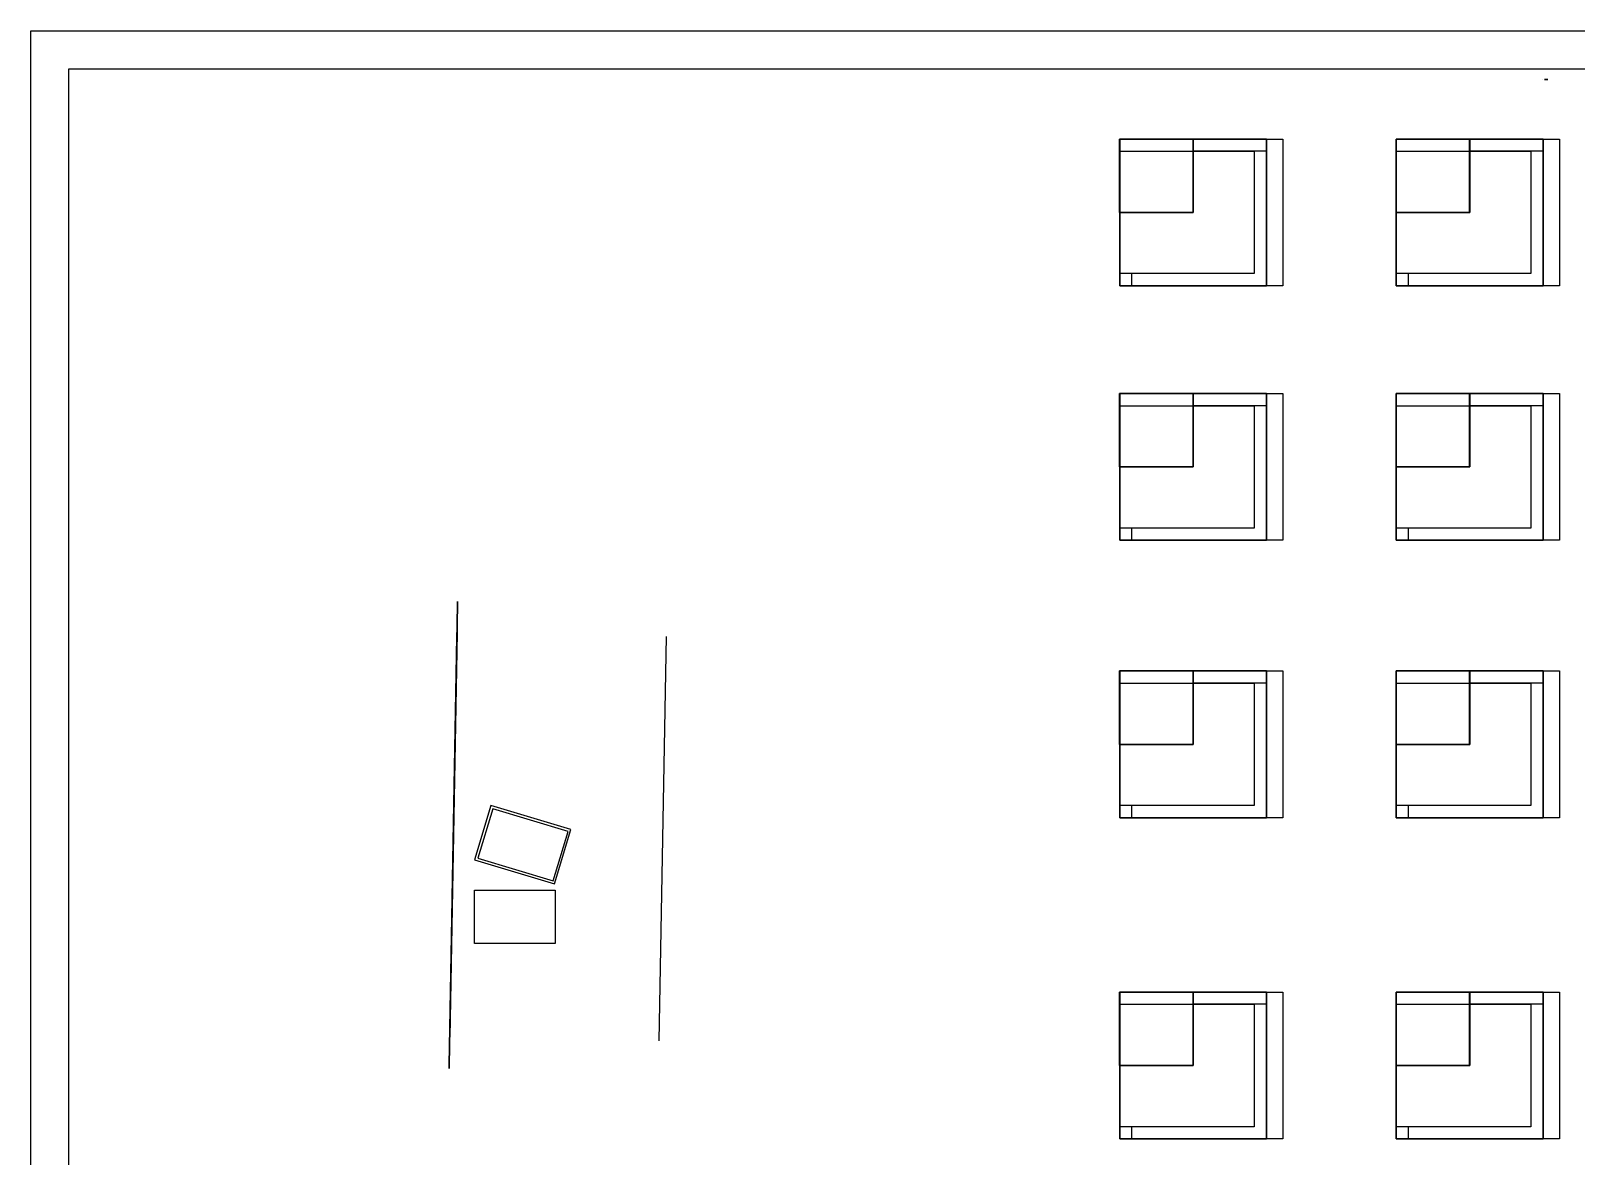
# Model space of a CAD drawing. Header units: inches. Extents: x 54 to 8297, y -4404 to 133.
# Drawn here: x 54 to 4136, y -2839 to 133 of the extents above; entities that cross this region are included whole.
import ezdxf

# ---------------------------------------------------------------- set-up
doc = ezdxf.new("R2010")
doc.units = ezdxf.units.IN
doc.header["$MEASUREMENT"] = 0

msp = doc.modelspace()

# ---------------------------------------------------------------- linework, layer by layer
at = {"color": 18, "true_color": 0x000000, "extrusion": (0, -1, 0)}
for p, q in [((4048.2, 5.3, 1752.2), (4048.2, 5.3, 1735.2)), ((4052.9, 5.3, 1751.7), (4061.6, 5.3, 1735.2)), ((4062.1, 5.3, 1751.4), (4052.9, 5.3, 1734.4))]:
    msp.add_line(p, q, dxfattribs=at)
for p, q in [((3124.3, -152.3, 506.5), (2930.3, -152.3, 506.5)), ((2930.3, -152.3, 506.5), (2930.6, -152.3, 474.2)), ((2930.3, -152.3, 506.5), (2930.3, -346.3, 506.5)), ((2930.3, -152.3, 474.2), (2962.7, -152.3, 474.2)), ((3318.6, -152.3), (2930.6, -152.3)), ((2930.6, -152.3), (2930.6, -152.3, 344.8)), ((2930.6, -152.3, 344.8), (3318.6, -152.3, 344.8)), ((2930.6, -540.3, 344.8), (2930.6, -152.3, 344.8)), ((2930.6, -152.3, 344.8), (2930.6, -540.3, 344.8)), ((2930.6, -540.3, 312.5), (2930.6, -152.3, 312.5)), ((2930.6, -152.3, 312.5), (2930.6, -152.3, 344.8)), ((2930.6, -152.3, 312.5), (3318.6, -152.3, 312.5)), ((2930.6, -152.3), (2930.6, -184.7)), ((2930.6, -152.3, 474.2), (3318.6, -152.3, 474.2)), ((2930.6, -152.3, 474.2), (2930.6, -346.3, 474.2)), ((2962.7, -152.3, 474.2), (2962.7, -152.3, 344.8)), ((3124.3, -152.3, 506.5), (3124.3, -346.3, 506.5)), ((3124.3, -152.3, 506.5), (3124.3, -152.3, 474.2)), ((3124.3, -152.3, 506.5), (3318.6, -152.3, 506.5)), ((3124.6, -346.3, 474.2), (3124.6, -152.3, 474.2)), ((3318.6, -152.3, 344.8), (3318.6, -152.3, 646.6)), ((3318.6, -152.3), (3318.6, -540.3)), ((3318.6, -152.3, 646.6), (3361.7, -152.3, 646.6)), ((3318.6, -152.3, 312.5), (3318.6, -152.3, 344.8)), ((3318.6, -152.3, 312.5), (3361.7, -152.3, 312.5)), ((3318.6, -152.3, 646.6), (3318.6, -540.3, 646.6)), ((3318.6, -152.3, 506.5), (3318.6, -184.7, 506.5)), ((3318.6, -184.7, 474.2), (3318.6, -152.3, 474.2)), ((3361.7, -152.3, 646.6), (3361.7, -540.3, 646.6)), ((3361.7, -152.3, 312.5), (3361.7, -152.3, 646.6)), ((3855.1, -152.3, 506.5), (3661.2, -152.3, 506.5)), ((3661.2, -152.3, 506.5), (3661.5, -152.3, 474.2)), ((3661.2, -152.3, 506.5), (3661.2, -346.3, 506.5)), ((3661.2, -152.3, 474.2), (3693.5, -152.3, 474.2)), ((4049.4, -152.3), (3661.5, -152.3)), ((3661.5, -152.3), (3661.5, -152.3, 344.8)), ((3661.5, -152.3, 344.8), (4049.4, -152.3, 344.8)), ((3661.5, -540.3, 344.8), (3661.5, -152.3, 344.8)), ((3661.5, -152.3, 344.8), (3661.5, -540.3, 344.8)), ((3661.5, -540.3, 312.5), (3661.5, -152.3, 312.5)), ((3661.5, -152.3, 312.5), (3661.5, -152.3, 344.8)), ((3661.5, -152.3, 312.5), (4049.4, -152.3, 312.5)), ((3661.5, -152.3), (3661.5, -184.7)), ((3661.5, -152.3, 474.2), (4049.4, -152.3, 474.2)), ((3661.5, -152.3, 474.2), (3661.5, -346.3, 474.2)), ((3693.5, -152.3, 474.2), (3693.5, -152.3, 344.8)), ((3855.1, -152.3, 506.5), (3855.1, -346.3, 506.5)), ((3855.1, -152.3, 506.5), (3855.1, -152.3, 474.2)), ((3855.1, -152.3, 506.5), (4049.4, -152.3, 506.5)), ((3855.4, -346.3, 474.2), (3855.4, -152.3, 474.2)), ((4049.4, -152.3, 344.8), (4049.4, -152.3, 646.6)), ((4049.4, -152.3), (4049.4, -540.3)), ((4049.4, -152.3, 646.6), (4092.5, -152.3, 646.6)), ((4049.4, -152.3, 312.5), (4049.4, -152.3, 344.8)), ((4049.4, -152.3, 312.5), (4092.5, -152.3, 312.5)), ((4049.4, -152.3, 646.6), (4049.4, -540.3, 646.6)), ((4049.4, -152.3, 506.5), (4049.4, -184.7, 506.5)), ((4049.4, -184.7, 474.2), (4049.4, -152.3, 474.2)), ((4092.5, -152.3, 646.6), (4092.5, -540.3, 646.6)), ((4092.5, -152.3, 312.5), (4092.5, -152.3, 646.6)), ((2930.6, -184.7), (3286.3, -184.7)), ((2930.6, -184.7), (2930.6, -184.7, 312.5)), ((3318.6, -184.7, 506.5), (3124.3, -184.7, 506.5)), ((3124.3, -184.7, 506.5), (3124.6, -184.7, 474.2)), ((3286.3, -184.7), (3286.3, -507.9)), ((3661.5, -184.7), (4017.1, -184.7)), ((3661.5, -184.7), (3661.5, -184.7, 312.5)), ((4049.4, -184.7, 506.5), (3855.1, -184.7, 506.5)), ((3855.1, -184.7, 506.5), (3855.4, -184.7, 474.2)), ((4017.1, -184.7), (4017.1, -507.9)), ((3124.3, -346.3, 506.5), (2930.3, -346.3, 506.5)), ((2930.3, -346.3, 506.5), (2930.6, -346.3, 474.2)), ((2930.6, -346.3, 474.2), (3124.6, -346.3, 474.2)), ((3855.1, -346.3, 506.5), (3661.2, -346.3, 506.5)), ((3661.2, -346.3, 506.5), (3661.5, -346.3, 474.2)), ((3661.5, -346.3, 474.2), (3855.4, -346.3, 474.2)), ((3286.3, -507.9), (2930.6, -507.9)), ((2930.6, -507.9), (2930.6, -540.3)), ((2930.6, -507.9), (2930.6, -507.9, 312.5)), ((4017.1, -507.9), (3661.5, -507.9)), ((3661.5, -507.9), (3661.5, -540.3)), ((3661.5, -507.9), (3661.5, -507.9, 312.5)), ((3318.6, -540.3), (2930.6, -540.3)), ((2930.6, -540.3, 344.8), (3318.6, -540.3, 344.8)), ((2930.6, -540.3, 344.8), (2930.6, -540.3, 312.5)), ((3318.6, -540.3, 344.8), (3318.6, -540.3, 646.6)), ((3361.7, -540.3, 646.6), (3318.6, -540.3, 646.6)), ((4049.4, -540.3), (3661.5, -540.3)), ((3661.5, -540.3, 344.8), (4049.4, -540.3, 344.8)), ((3661.5, -540.3, 344.8), (3661.5, -540.3, 312.5)), ((4049.4, -540.3, 344.8), (4049.4, -540.3, 646.6)), ((4092.5, -540.3, 646.6), (4049.4, -540.3, 646.6)), ((3124.3, -824.5, 506.5), (2930.3, -824.5, 506.5)), ((2930.3, -824.5, 506.5), (2930.6, -824.5, 474.2)), ((2930.3, -824.5, 506.5), (2930.3, -1018.4, 506.5)), ((2930.3, -824.5, 474.2), (2962.7, -824.5, 474.2)), ((3318.6, -824.5), (2930.6, -824.5)), ((2930.6, -824.5), (2930.6, -824.5, 344.8)), ((2930.6, -824.5, 344.8), (3318.6, -824.5, 344.8)), ((2930.6, -1212.4, 344.8), (2930.6, -824.5, 344.8)), ((2930.6, -824.5, 344.8), (2930.6, -1212.4, 344.8)), ((2930.6, -1212.4, 312.5), (2930.6, -824.5, 312.5)), ((2930.6, -824.5, 312.5), (2930.6, -824.5, 344.8)), ((2930.6, -824.5, 312.5), (3318.6, -824.5, 312.5)), ((2930.6, -824.5), (2930.6, -856.8)), ((2930.6, -824.5, 474.2), (3318.6, -824.5, 474.2)), ((2930.6, -824.5, 474.2), (2930.6, -1018.4, 474.2)), ((2930.6, -856.8), (3286.3, -856.8)), ((2930.6, -856.8), (2930.6, -856.8, 312.5)), ((2962.7, -824.5, 474.2), (2962.7, -824.5, 344.8)), ((3124.3, -824.5, 506.5), (3124.3, -1018.4, 506.5)), ((3124.3, -824.5, 506.5), (3124.3, -824.5, 474.2)), ((3124.3, -824.5, 506.5), (3318.6, -824.5, 506.5)), ((3318.6, -856.8, 506.5), (3124.3, -856.8, 506.5)), ((3124.3, -856.8, 506.5), (3124.6, -856.8, 474.2)), ((3124.6, -1018.4, 474.2), (3124.6, -824.5, 474.2)), ((3286.3, -856.8), (3286.3, -1180.1)), ((3318.6, -824.5, 344.8), (3318.6, -824.5, 646.6)), ((3318.6, -824.5), (3318.6, -1212.4)), ((3318.6, -824.5, 646.6), (3361.7, -824.5, 646.6)), ((3318.6, -824.5, 312.5), (3318.6, -824.5, 344.8)), ((3318.6, -824.5, 312.5), (3361.7, -824.5, 312.5)), ((3318.6, -824.5, 646.6), (3318.6, -1212.4, 646.6)), ((3318.6, -824.5, 506.5), (3318.6, -856.8, 506.5)), ((3318.6, -856.8, 474.2), (3318.6, -824.5, 474.2)), ((3361.7, -824.5, 646.6), (3361.7, -1212.4, 646.6)), ((3361.7, -824.5, 312.5), (3361.7, -824.5, 646.6)), ((3855.1, -824.5, 506.5), (3661.2, -824.5, 506.5)), ((3661.2, -824.5, 506.5), (3661.5, -824.5, 474.2)), ((3661.2, -824.5, 506.5), (3661.2, -1018.4, 506.5)), ((3661.2, -824.5, 474.2), (3693.5, -824.5, 474.2)), ((4049.4, -824.5), (3661.5, -824.5)), ((3661.5, -824.5), (3661.5, -824.5, 344.8)), ((3661.5, -824.5, 344.8), (4049.4, -824.5, 344.8)), ((3661.5, -1212.4, 344.8), (3661.5, -824.5, 344.8)), ((3661.5, -824.5, 344.8), (3661.5, -1212.4, 344.8)), ((3661.5, -1212.4, 312.5), (3661.5, -824.5, 312.5)), ((3661.5, -824.5, 312.5), (3661.5, -824.5, 344.8)), ((3661.5, -824.5, 312.5), (4049.4, -824.5, 312.5)), ((3661.5, -824.5), (3661.5, -856.8)), ((3661.5, -824.5, 474.2), (4049.4, -824.5, 474.2)), ((3661.5, -824.5, 474.2), (3661.5, -1018.4, 474.2)), ((3661.5, -856.8), (4017.1, -856.8)), ((3661.5, -856.8), (3661.5, -856.8, 312.5)), ((3693.5, -824.5, 474.2), (3693.5, -824.5, 344.8)), ((3855.1, -824.5, 506.5), (3855.1, -1018.4, 506.5)), ((3855.1, -824.5, 506.5), (3855.1, -824.5, 474.2)), ((3855.1, -824.5, 506.5), (4049.4, -824.5, 506.5)), ((4049.4, -856.8, 506.5), (3855.1, -856.8, 506.5)), ((3855.1, -856.8, 506.5), (3855.4, -856.8, 474.2)), ((3855.4, -1018.4, 474.2), (3855.4, -824.5, 474.2)), ((4017.1, -856.8), (4017.1, -1180.1)), ((4049.4, -824.5, 344.8), (4049.4, -824.5, 646.6)), ((4049.4, -824.5), (4049.4, -1212.4)), ((4049.4, -824.5, 646.6), (4092.5, -824.5, 646.6)), ((4049.4, -824.5, 312.5), (4049.4, -824.5, 344.8)), ((4049.4, -824.5, 312.5), (4092.5, -824.5, 312.5)), ((4049.4, -824.5, 646.6), (4049.4, -1212.4, 646.6)), ((4049.4, -824.5, 506.5), (4049.4, -856.8, 506.5)), ((4049.4, -856.8, 474.2), (4049.4, -824.5, 474.2)), ((4092.5, -824.5, 646.6), (4092.5, -1212.4, 646.6)), ((4092.5, -824.5, 312.5), (4092.5, -824.5, 646.6)), ((3124.3, -1018.4, 506.5), (2930.3, -1018.4, 506.5)), ((2930.3, -1018.4, 506.5), (2930.6, -1018.4, 474.2)), ((2930.6, -1018.4, 474.2), (3124.6, -1018.4, 474.2)), ((3855.1, -1018.4, 506.5), (3661.2, -1018.4, 506.5)), ((3661.2, -1018.4, 506.5), (3661.5, -1018.4, 474.2)), ((3661.5, -1018.4, 474.2), (3855.4, -1018.4, 474.2)), ((3286.3, -1180.1), (2930.6, -1180.1)), ((2930.6, -1180.1), (2930.6, -1212.4)), ((2930.6, -1180.1), (2930.6, -1180.1, 312.5)), ((4017.1, -1180.1), (3661.5, -1180.1)), ((3661.5, -1180.1), (3661.5, -1212.4)), ((3661.5, -1180.1), (3661.5, -1180.1, 312.5)), ((3318.6, -1212.4), (2930.6, -1212.4)), ((2930.6, -1212.4, 344.8), (3318.6, -1212.4, 344.8)), ((2930.6, -1212.4, 344.8), (2930.6, -1212.4, 312.5)), ((3318.6, -1212.4, 344.8), (3318.6, -1212.4, 646.6)), ((3361.7, -1212.4, 646.6), (3318.6, -1212.4, 646.6)), ((4049.4, -1212.4), (3661.5, -1212.4)), ((3661.5, -1212.4, 344.8), (4049.4, -1212.4, 344.8)), ((3661.5, -1212.4, 344.8), (3661.5, -1212.4, 312.5)), ((4049.4, -1212.4, 344.8), (4049.4, -1212.4, 646.6)), ((4092.5, -1212.4, 646.6), (4049.4, -1212.4, 646.6)), ((1179.8, -1456.7, 713), (1180.1, -1438.3, 713)), ((1179.8, -1456.7, -5.3), (1180.1, -1438.3, -5.3)), ((1179.8, -1456.7, -5.3), (1180.1, -1438.3, -5.3)), ((1179.8, -1456.7, 713), (1180.1, -1438.3, 713)), ((1180.1, -1438.3, 713), (1179.8, -1456.7, 713)), ((1179.8, -1456.7, -5.3), (1180.1, -1438.3, -5.3)), ((3124.3, -1557.5, 506.5), (2930.3, -1557.5, 506.5)), ((2930.3, -1557.5, 506.5), (2930.6, -1557.5, 474.2)), ((2930.3, -1557.5, 506.5), (2930.3, -1751.5, 506.5)), ((2930.3, -1557.5, 474.2), (2962.7, -1557.5, 474.2)), ((3318.6, -1557.5), (2930.6, -1557.5)), ((2930.6, -1557.5), (2930.6, -1557.5, 344.8)), ((2930.6, -1557.5, 344.8), (3318.6, -1557.5, 344.8)), ((2930.6, -1945.5, 344.8), (2930.6, -1557.5, 344.8)), ((2930.6, -1557.5, 344.8), (2930.6, -1945.5, 344.8)), ((2930.6, -1945.5, 312.5), (2930.6, -1557.5, 312.5)), ((2930.6, -1557.5, 312.5), (2930.6, -1557.5, 344.8)), ((2930.6, -1557.5, 312.5), (3318.6, -1557.5, 312.5)), ((2930.6, -1557.5), (2930.6, -1589.9)), ((2930.6, -1557.5, 474.2), (3318.6, -1557.5, 474.2)), ((2930.6, -1557.5, 474.2), (2930.6, -1751.5, 474.2)), ((2930.6, -1589.9), (3286.3, -1589.9)), ((2930.6, -1589.9), (2930.6, -1589.9, 312.5)), ((2962.7, -1557.5, 474.2), (2962.7, -1557.5, 344.8)), ((3124.3, -1557.5, 506.5), (3124.3, -1751.5, 506.5)), ((3124.3, -1557.5, 506.5), (3124.3, -1557.5, 474.2)), ((3124.3, -1557.5, 506.5), (3318.6, -1557.5, 506.5)), ((3318.6, -1589.9, 506.5), (3124.3, -1589.9, 506.5)), ((3124.3, -1589.9, 506.5), (3124.6, -1589.9, 474.2)), ((3124.6, -1751.5, 474.2), (3124.6, -1557.5, 474.2)), ((3286.3, -1589.9), (3286.3, -1913.2)), ((3318.6, -1557.5, 344.8), (3318.6, -1557.5, 646.6)), ((3318.6, -1557.5), (3318.6, -1945.5)), ((3318.6, -1557.5, 646.6), (3361.7, -1557.5, 646.6)), ((3318.6, -1557.5, 312.5), (3318.6, -1557.5, 344.8)), ((3318.6, -1557.5, 312.5), (3361.7, -1557.5, 312.5)), ((3318.6, -1557.5, 646.6), (3318.6, -1945.5, 646.6)), ((3318.6, -1557.5, 506.5), (3318.6, -1589.9, 506.5)), ((3318.6, -1589.9, 474.2), (3318.6, -1557.5, 474.2)), ((3361.7, -1557.5, 646.6), (3361.7, -1945.5, 646.6)), ((3361.7, -1557.5, 312.5), (3361.7, -1557.5, 646.6)), ((3855.1, -1557.5, 506.5), (3661.2, -1557.5, 506.5)), ((3661.2, -1557.5, 506.5), (3661.5, -1557.5, 474.2)), ((3661.2, -1557.5, 506.5), (3661.2, -1751.5, 506.5)), ((3661.2, -1557.5, 474.2), (3693.5, -1557.5, 474.2)), ((4049.4, -1557.5), (3661.5, -1557.5)), ((3661.5, -1557.5), (3661.5, -1557.5, 344.8)), ((3661.5, -1557.5, 344.8), (4049.4, -1557.5, 344.8)), ((3661.5, -1945.5, 344.8), (3661.5, -1557.5, 344.8)), ((3661.5, -1557.5, 344.8), (3661.5, -1945.5, 344.8)), ((3661.5, -1945.5, 312.5), (3661.5, -1557.5, 312.5)), ((3661.5, -1557.5, 312.5), (3661.5, -1557.5, 344.8)), ((3661.5, -1557.5, 312.5), (4049.4, -1557.5, 312.5)), ((3661.5, -1557.5), (3661.5, -1589.9)), ((3661.5, -1557.5, 474.2), (4049.4, -1557.5, 474.2)), ((3661.5, -1557.5, 474.2), (3661.5, -1751.5, 474.2)), ((3661.5, -1589.9), (4017.1, -1589.9)), ((3661.5, -1589.9), (3661.5, -1589.9, 312.5)), ((3693.5, -1557.5, 474.2), (3693.5, -1557.5, 344.8)), ((3855.1, -1557.5, 506.5), (3855.1, -1751.5, 506.5)), ((3855.1, -1557.5, 506.5), (3855.1, -1557.5, 474.2)), ((3855.1, -1557.5, 506.5), (4049.4, -1557.5, 506.5)), ((4049.4, -1589.9, 506.5), (3855.1, -1589.9, 506.5)), ((3855.1, -1589.9, 506.5), (3855.4, -1589.9, 474.2)), ((3855.4, -1751.5, 474.2), (3855.4, -1557.5, 474.2)), ((4017.1, -1589.9), (4017.1, -1913.2)), ((4049.4, -1557.5, 344.8), (4049.4, -1557.5, 646.6)), ((4049.4, -1557.5), (4049.4, -1945.5)), ((4049.4, -1557.5, 646.6), (4092.5, -1557.5, 646.6)), ((4049.4, -1557.5, 312.5), (4049.4, -1557.5, 344.8)), ((4049.4, -1557.5, 312.5), (4092.5, -1557.5, 312.5)), ((4049.4, -1557.5, 646.6), (4049.4, -1945.5, 646.6)), ((4049.4, -1557.5, 506.5), (4049.4, -1589.9, 506.5)), ((4049.4, -1589.9, 474.2), (4049.4, -1557.5, 474.2)), ((4092.5, -1557.5, 646.6), (4092.5, -1945.5, 646.6)), ((4092.5, -1557.5, 312.5), (4092.5, -1557.5, 646.6)), ((3124.3, -1751.5, 506.5), (2930.3, -1751.5, 506.5)), ((2930.3, -1751.5, 506.5), (2930.6, -1751.5, 474.2)), ((2930.6, -1751.5, 474.2), (3124.6, -1751.5, 474.2)), ((3855.1, -1751.5, 506.5), (3661.2, -1751.5, 506.5)), ((3661.2, -1751.5, 506.5), (3661.5, -1751.5, 474.2)), ((3661.5, -1751.5, 474.2), (3855.4, -1751.5, 474.2)), ((3286.3, -1913.2), (2930.6, -1913.2)), ((2930.6, -1913.2), (2930.6, -1945.5)), ((2930.6, -1913.2), (2930.6, -1913.2, 312.5)), ((4017.1, -1913.2), (3661.5, -1913.2)), ((3661.5, -1913.2), (3661.5, -1945.5)), ((3661.5, -1913.2), (3661.5, -1913.2, 312.5)), ((3318.6, -1945.5), (2930.6, -1945.5)), ((2930.6, -1945.5, 344.8), (3318.6, -1945.5, 344.8)), ((2930.6, -1945.5, 344.8), (2930.6, -1945.5, 312.5)), ((3318.6, -1945.5, 344.8), (3318.6, -1945.5, 646.6)), ((3361.7, -1945.5, 646.6), (3318.6, -1945.5, 646.6)), ((4049.4, -1945.5), (3661.5, -1945.5)), ((3661.5, -1945.5, 344.8), (4049.4, -1945.5, 344.8)), ((3661.5, -1945.5, 344.8), (3661.5, -1945.5, 312.5)), ((4049.4, -1945.5, 344.8), (4049.4, -1945.5, 646.6)), ((4092.5, -1945.5, 646.6), (4049.4, -1945.5, 646.6)), ((3124.3, -2406, 538.8), (2930.3, -2406, 538.8)), ((2930.3, -2406, 538.8), (2930.6, -2406, 506.5)), ((2930.3, -2406, 538.8), (2930.3, -2600, 538.8)), ((2930.3, -2406, 506.5), (2962.7, -2406, 506.5)), ((3318.6, -2406, 32.3), (2930.6, -2406, 32.3)), ((2930.6, -2406, 32.3), (2930.6, -2406, 377.2)), ((2930.6, -2406, 377.2), (3318.6, -2406, 377.2)), ((2930.6, -2794, 377.2), (2930.6, -2406, 377.2)), ((2930.6, -2406, 377.2), (2930.6, -2794, 377.2)), ((2930.6, -2794, 344.8), (2930.6, -2406, 344.8)), ((2930.6, -2406, 344.8), (2930.6, -2406, 377.2)), ((2930.6, -2406, 344.8), (3318.6, -2406, 344.8)), ((2930.6, -2406, 32.3), (2930.6, -2438.4, 32.3)), ((2930.6, -2406, 506.5), (3318.6, -2406, 506.5)), ((2930.6, -2406, 506.5), (2930.6, -2600, 506.5)), ((2962.7, -2406, 506.5), (2962.7, -2406, 377.2)), ((3124.3, -2406, 538.8), (3124.3, -2600, 538.8)), ((3124.3, -2406, 538.8), (3124.3, -2406, 506.5)), ((3124.3, -2406, 538.8), (3318.6, -2406, 538.8)), ((3124.6, -2600, 506.5), (3124.6, -2406, 506.5)), ((3318.6, -2406, 377.2), (3318.6, -2406, 678.9)), ((3318.6, -2406, 32.3), (3318.6, -2794, 32.3)), ((3318.6, -2406, 678.9), (3361.7, -2406, 678.9)), ((3318.6, -2406, 344.8), (3318.6, -2406, 377.2)), ((3318.6, -2406, 344.8), (3361.7, -2406, 344.8)), ((3318.6, -2406, 678.9), (3318.6, -2794, 678.9)), ((3318.6, -2406, 538.8), (3318.6, -2438.4, 538.8)), ((3318.6, -2438.4, 506.5), (3318.6, -2406, 506.5)), ((3361.7, -2406, 678.9), (3361.7, -2794, 678.9)), ((3361.7, -2406, 344.8), (3361.7, -2406, 678.9)), ((3855.1, -2406, 538.8), (3661.2, -2406, 538.8)), ((3661.2, -2406, 538.8), (3661.5, -2406, 506.5)), ((3661.2, -2406, 538.8), (3661.2, -2600, 538.8)), ((3661.2, -2406, 506.5), (3693.5, -2406, 506.5)), ((4049.4, -2406, 32.3), (3661.5, -2406, 32.3)), ((3661.5, -2406, 32.3), (3661.5, -2406, 377.2)), ((3661.5, -2406, 377.2), (4049.4, -2406, 377.2)), ((3661.5, -2794, 377.2), (3661.5, -2406, 377.2)), ((3661.5, -2406, 377.2), (3661.5, -2794, 377.2)), ((3661.5, -2794, 344.8), (3661.5, -2406, 344.8)), ((3661.5, -2406, 344.8), (3661.5, -2406, 377.2)), ((3661.5, -2406, 344.8), (4049.4, -2406, 344.8)), ((3661.5, -2406, 32.3), (3661.5, -2438.4, 32.3)), ((3661.5, -2406, 506.5), (4049.4, -2406, 506.5)), ((3661.5, -2406, 506.5), (3661.5, -2600, 506.5)), ((3693.5, -2406, 506.5), (3693.5, -2406, 377.2)), ((3855.1, -2406, 538.8), (3855.1, -2600, 538.8)), ((3855.1, -2406, 538.8), (3855.1, -2406, 506.5)), ((3855.1, -2406, 538.8), (4049.4, -2406, 538.8)), ((3855.4, -2600, 506.5), (3855.4, -2406, 506.5)), ((4049.4, -2406, 377.2), (4049.4, -2406, 678.9)), ((4049.4, -2406, 32.3), (4049.4, -2794, 32.3)), ((4049.4, -2406, 678.9), (4092.5, -2406, 678.9)), ((4049.4, -2406, 344.8), (4049.4, -2406, 377.2)), ((4049.4, -2406, 344.8), (4092.5, -2406, 344.8)), ((4049.4, -2406, 678.9), (4049.4, -2794, 678.9)), ((4049.4, -2406, 538.8), (4049.4, -2438.4, 538.8)), ((4049.4, -2438.4, 506.5), (4049.4, -2406, 506.5)), ((4092.5, -2406, 678.9), (4092.5, -2794, 678.9)), ((4092.5, -2406, 344.8), (4092.5, -2406, 678.9)), ((2930.6, -2438.4, 32.3), (3286.3, -2438.4, 32.3)), ((2930.6, -2438.4, 32.3), (2930.6, -2438.4, 344.8)), ((3318.6, -2438.4, 538.8), (3124.3, -2438.4, 538.8)), ((3124.3, -2438.4, 538.8), (3124.6, -2438.4, 506.5)), ((3286.3, -2438.4, 32.3), (3286.3, -2761.7, 32.3)), ((3661.5, -2438.4, 32.3), (4017.1, -2438.4, 32.3)), ((3661.5, -2438.4, 32.3), (3661.5, -2438.4, 344.8)), ((4049.4, -2438.4, 538.8), (3855.1, -2438.4, 538.8)), ((3855.1, -2438.4, 538.8), (3855.4, -2438.4, 506.5)), ((4017.1, -2438.4, 32.3), (4017.1, -2761.7, 32.3)), ((3124.3, -2600, 538.8), (2930.3, -2600, 538.8)), ((2930.3, -2600, 538.8), (2930.6, -2600, 506.5)), ((2930.6, -2600, 506.5), (3124.6, -2600, 506.5)), ((3855.1, -2600, 538.8), (3661.2, -2600, 538.8)), ((3661.2, -2600, 538.8), (3661.5, -2600, 506.5)), ((3661.5, -2600, 506.5), (3855.4, -2600, 506.5)), ((3286.3, -2761.7, 32.3), (2930.6, -2761.7, 32.3)), ((2930.6, -2761.7, 32.3), (2930.6, -2794, 32.3)), ((2930.6, -2761.7, 32.3), (2930.6, -2761.7, 344.8)), ((4017.1, -2761.7, 32.3), (3661.5, -2761.7, 32.3)), ((3661.5, -2761.7, 32.3), (3661.5, -2794, 32.3)), ((3661.5, -2761.7, 32.3), (3661.5, -2761.7, 344.8)), ((3318.6, -2794, 32.3), (2930.6, -2794, 32.3)), ((2930.6, -2794, 377.2), (3318.6, -2794, 377.2)), ((2930.6, -2794, 377.2), (2930.6, -2794, 344.8)), ((3318.6, -2794, 377.2), (3318.6, -2794, 678.9)), ((3361.7, -2794, 678.9), (3318.6, -2794, 678.9)), ((4049.4, -2794, 32.3), (3661.5, -2794, 32.3)), ((3661.5, -2794, 377.2), (4049.4, -2794, 377.2)), ((3661.5, -2794, 377.2), (3661.5, -2794, 344.8)), ((4049.4, -2794, 377.2), (4049.4, -2794, 678.9)), ((4092.5, -2794, 678.9), (4049.4, -2794, 678.9))]:
    msp.add_line(p, q)
at = {"extrusion": (0, -1, 0)}
for p, q in [((2930.6, -152.3, 32.3), (2930.6, -152.3, 312.5)), ((2930.6, -152.3, 312.5), (2963, -152.3, 312.5)), ((2963, -152.3, 32.3), (2930.6, -152.3, 32.3)), ((2963, -152.3, 312.5), (2963, -152.3, 32.3)), ((3661.5, -152.3, 32.3), (3661.5, -152.3, 312.5)), ((3661.5, -152.3, 312.5), (3693.8, -152.3, 312.5)), ((3693.8, -152.3, 32.3), (3661.5, -152.3, 32.3)), ((3693.8, -152.3, 312.5), (3693.8, -152.3, 32.3)), ((2963, -540.3, 32.3), (2963, -507.9, 32.3)), ((2963, -507.9, 32.3), (2963, -507.9, 312.5)), ((3693.8, -540.3, 32.3), (3693.8, -507.9, 32.3)), ((3693.8, -507.9, 32.3), (3693.8, -507.9, 312.5)), ((2930.6, -540.3, 312.5), (2963, -540.3, 312.5)), ((2963, -540.3, 32.3), (2930.6, -540.3, 32.3)), ((2963, -540.3, 312.5), (2963, -540.3, 32.3)), ((3661.5, -540.3, 312.5), (3693.8, -540.3, 312.5)), ((3693.8, -540.3, 32.3), (3661.5, -540.3, 32.3)), ((3693.8, -540.3, 312.5), (3693.8, -540.3, 32.3)), ((2930.6, -824.5, 32.3), (2930.6, -824.5, 312.5)), ((2930.6, -824.5, 312.5), (2963, -824.5, 312.5)), ((2963, -824.5, 32.3), (2930.6, -824.5, 32.3)), ((2963, -824.5, 312.5), (2963, -824.5, 32.3)), ((3661.5, -824.5, 32.3), (3661.5, -824.5, 312.5)), ((3661.5, -824.5, 312.5), (3693.8, -824.5, 312.5)), ((3693.8, -824.5, 32.3), (3661.5, -824.5, 32.3)), ((3693.8, -824.5, 312.5), (3693.8, -824.5, 32.3)), ((2963, -1212.4, 32.3), (2963, -1180.1, 32.3)), ((2963, -1180.1, 32.3), (2963, -1180.1, 312.5)), ((3693.8, -1212.4, 32.3), (3693.8, -1180.1, 32.3)), ((3693.8, -1180.1, 32.3), (3693.8, -1180.1, 312.5)), ((2930.6, -1212.4, 312.5), (2963, -1212.4, 312.5)), ((2963, -1212.4, 32.3), (2930.6, -1212.4, 32.3)), ((2963, -1212.4, 312.5), (2963, -1212.4, 32.3)), ((3661.5, -1212.4, 312.5), (3693.8, -1212.4, 312.5)), ((3693.8, -1212.4, 32.3), (3661.5, -1212.4, 32.3)), ((3693.8, -1212.4, 312.5), (3693.8, -1212.4, 32.3)), ((2930.6, -1557.5, 32.3), (2930.6, -1557.5, 312.5)), ((2930.6, -1557.5, 312.5), (2963, -1557.5, 312.5)), ((2963, -1557.5, 32.3), (2930.6, -1557.5, 32.3)), ((2963, -1557.5, 312.5), (2963, -1557.5, 32.3)), ((3661.5, -1557.5, 32.3), (3661.5, -1557.5, 312.5)), ((3661.5, -1557.5, 312.5), (3693.8, -1557.5, 312.5)), ((3693.8, -1557.5, 32.3), (3661.5, -1557.5, 32.3)), ((3693.8, -1557.5, 312.5), (3693.8, -1557.5, 32.3)), ((2963, -1945.5, 32.3), (2963, -1913.2, 32.3)), ((2963, -1913.2, 32.3), (2963, -1913.2, 312.5)), ((3693.8, -1945.5, 32.3), (3693.8, -1913.2, 32.3)), ((3693.8, -1913.2, 32.3), (3693.8, -1913.2, 312.5)), ((2930.6, -1945.5, 312.5), (2963, -1945.5, 312.5)), ((2963, -1945.5, 32.3), (2930.6, -1945.5, 32.3)), ((2963, -1945.5, 312.5), (2963, -1945.5, 32.3)), ((3661.5, -1945.5, 312.5), (3693.8, -1945.5, 312.5)), ((3693.8, -1945.5, 32.3), (3661.5, -1945.5, 32.3)), ((3693.8, -1945.5, 312.5), (3693.8, -1945.5, 32.3)), ((2930.6, -2406, 64.7), (2930.6, -2406, 344.8)), ((2930.6, -2406, 344.8), (2963, -2406, 344.8)), ((2963, -2406, 64.7), (2930.6, -2406, 64.7)), ((2963, -2406, 344.8), (2963, -2406, 64.7)), ((3661.5, -2406, 64.7), (3661.5, -2406, 344.8)), ((3661.5, -2406, 344.8), (3693.8, -2406, 344.8)), ((3693.8, -2406, 64.7), (3661.5, -2406, 64.7)), ((3693.8, -2406, 344.8), (3693.8, -2406, 64.7)), ((2963, -2794, 64.7), (2963, -2761.7, 64.7)), ((2963, -2761.7, 64.7), (2963, -2761.7, 344.8)), ((3693.8, -2794, 64.7), (3693.8, -2761.7, 64.7)), ((3693.8, -2761.7, 64.7), (3693.8, -2761.7, 344.8)), ((2930.6, -2794, 344.8), (2963, -2794, 344.8)), ((2963, -2794, 64.7), (2930.6, -2794, 64.7)), ((2963, -2794, 344.8), (2963, -2794, 64.7)), ((3661.5, -2794, 344.8), (3693.8, -2794, 344.8)), ((3693.8, -2794, 64.7), (3661.5, -2794, 64.7)), ((3693.8, -2794, 344.8), (3693.8, -2794, 64.7))]:
    msp.add_line(p, q, dxfattribs=at)
at = {"extrusion": (-1, 0, 0)}
for p, q in [((3318.6, -184.7, 474.2), (3124.6, -184.7, 474.2)), ((3318.6, -184.7, 506.5), (3318.6, -184.7, 474.2)), ((4049.4, -184.7, 474.2), (3855.4, -184.7, 474.2)), ((4049.4, -184.7, 506.5), (4049.4, -184.7, 474.2)), ((3318.6, -856.8, 474.2), (3124.6, -856.8, 474.2)), ((3318.6, -856.8, 506.5), (3318.6, -856.8, 474.2)), ((4049.4, -856.8, 474.2), (3855.4, -856.8, 474.2)), ((4049.4, -856.8, 506.5), (4049.4, -856.8, 474.2)), ((3318.6, -1589.9, 474.2), (3124.6, -1589.9, 474.2)), ((3318.6, -1589.9, 506.5), (3318.6, -1589.9, 474.2)), ((4049.4, -1589.9, 474.2), (3855.4, -1589.9, 474.2)), ((4049.4, -1589.9, 506.5), (4049.4, -1589.9, 474.2)), ((3318.6, -2438.4, 506.5), (3124.6, -2438.4, 506.5)), ((3318.6, -2438.4, 538.8), (3318.6, -2438.4, 506.5)), ((4049.4, -2438.4, 506.5), (3855.4, -2438.4, 506.5)), ((4049.4, -2438.4, 538.8), (4049.4, -2438.4, 506.5))]:
    msp.add_line(p, q, dxfattribs=at)
at = {"extrusion": (-0.999834, 0.018226, 0)}
for p, q in [((1179.8, -1456.7, 13.1), (1179.8, -1456.7, -5.3)), ((1732.2, -1466.8, 214.5), (1712.8, -2534.8, 214.5)), ((1167, -2156.5, 528.8), (1166.6, -2178.6, 528.8)), ((1167, -2156.5, 713), (1166.8, -2167.5, 713)), ((1166.8, -2167.5, 270.9), (1160.3, -2524.8, 270.9)), ((1166.6, -2178.6, 539.8), (1166.6, -2178.6, 701.9)), ((1166.8, -2167.5, 713), (1166.8, -2167.5, 270.9)), ((1160.3, -2524.8, 13.1), (1160.3, -2524.8, -5.3))]:
    msp.add_line(p, q, dxfattribs=at)
for points in [[(53.8, 133.5), (7353.8, 133.5), (7353.8, -4403.9), (53.8, -4403.9)], [(153.8, 33.5), (7253.8, 33.5), (7253.8, -4303.9), (153.8, -4303.9)]]:
    msp.add_lwpolyline(points, close=True)
for points, elevation in [([(2930.3, -346.3), (3124.3, -346.3), (3124.3, -152.3), (2930.3, -152.3)], 506.5), ([(2930.6, -152.3), (3318.6, -152.3), (3318.6, -540.3), (2930.6, -540.3)], 344.8), ([(3124.6, -152.3), (3124.6, -346.3), (2930.6, -346.3), (2930.6, -152.3)], 474.2), ([(3361.7, -152.3), (3361.7, -540.3), (3318.6, -540.3), (3318.6, -152.3)], 646.6), ([(3661.2, -346.3), (3855.1, -346.3), (3855.1, -152.3), (3661.2, -152.3)], 506.5), ([(3661.5, -152.3), (4049.4, -152.3), (4049.4, -540.3), (3661.5, -540.3)], 344.8), ([(3855.4, -152.3), (3855.4, -346.3), (3661.5, -346.3), (3661.5, -152.3)], 474.2), ([(4092.5, -152.3), (4092.5, -540.3), (4049.4, -540.3), (4049.4, -152.3)], 646.6), ([(2930.3, -1018.4), (3124.3, -1018.4), (3124.3, -824.5), (2930.3, -824.5)], 506.5), ([(2930.6, -824.5), (3318.6, -824.5), (3318.6, -1212.4), (2930.6, -1212.4)], 344.8), ([(3124.6, -824.5), (3124.6, -1018.4), (2930.6, -1018.4), (2930.6, -824.5)], 474.2), ([(3361.7, -824.5), (3361.7, -1212.4), (3318.6, -1212.4), (3318.6, -824.5)], 646.6), ([(3661.2, -1018.4), (3855.1, -1018.4), (3855.1, -824.5), (3661.2, -824.5)], 506.5), ([(3661.5, -824.5), (4049.4, -824.5), (4049.4, -1212.4), (3661.5, -1212.4)], 344.8), ([(3855.4, -824.5), (3855.4, -1018.4), (3661.5, -1018.4), (3661.5, -824.5)], 474.2), ([(4092.5, -824.5), (4092.5, -1212.4), (4049.4, -1212.4), (4049.4, -824.5)], 646.6), ([(2930.3, -1751.5), (3124.3, -1751.5), (3124.3, -1557.5), (2930.3, -1557.5)], 506.5), ([(2930.6, -1557.5), (3318.6, -1557.5), (3318.6, -1945.5), (2930.6, -1945.5)], 344.8), ([(3124.6, -1557.5), (3124.6, -1751.5), (2930.6, -1751.5), (2930.6, -1557.5)], 474.2), ([(3361.7, -1557.5), (3361.7, -1945.5), (3318.6, -1945.5), (3318.6, -1557.5)], 646.6), ([(3661.2, -1751.5), (3855.1, -1751.5), (3855.1, -1557.5), (3661.2, -1557.5)], 506.5), ([(3661.5, -1557.5), (4049.4, -1557.5), (4049.4, -1945.5), (3661.5, -1945.5)], 344.8), ([(3855.4, -1557.5), (3855.4, -1751.5), (3661.5, -1751.5), (3661.5, -1557.5)], 474.2), ([(4092.5, -1557.5), (4092.5, -1945.5), (4049.4, -1945.5), (4049.4, -1557.5)], 646.6), ([(2930.3, -2600), (3124.3, -2600), (3124.3, -2406), (2930.3, -2406)], 538.8), ([(2930.6, -2406), (3318.6, -2406), (3318.6, -2794), (2930.6, -2794)], 377.2), ([(3124.6, -2406), (3124.6, -2600), (2930.6, -2600), (2930.6, -2406)], 506.5), ([(3361.7, -2406), (3361.7, -2794), (3318.6, -2794), (3318.6, -2406)], 678.9), ([(3661.2, -2600), (3855.1, -2600), (3855.1, -2406), (3661.2, -2406)], 538.8), ([(3661.5, -2406), (4049.4, -2406), (4049.4, -2794), (3661.5, -2794)], 377.2), ([(3855.4, -2406), (3855.4, -2600), (3661.5, -2600), (3661.5, -2406)], 506.5), ([(4092.5, -2406), (4092.5, -2794), (4049.4, -2794), (4049.4, -2406)], 678.9)]:
    msp.add_lwpolyline(points, close=True, dxfattribs=dict(elevation=elevation))
at = {"extrusion": (-1, 0, 0)}
for points, elevation in [([(152.3, 506.5), (346.3, 506.5), (346.3, 474.2), (152.3, 474.2)], -2930.3), ([(152.3, 506.5), (346.3, 506.5), (346.3, 474.2), (152.3, 474.2)], -3661.2), ([(824.5, 506.5), (1018.4, 506.5), (1018.4, 474.2), (824.5, 474.2)], -2930.3), ([(824.5, 506.5), (1018.4, 506.5), (1018.4, 474.2), (824.5, 474.2)], -3661.2), ([(1557.5, 506.5), (1751.5, 506.5), (1751.5, 474.2), (1557.5, 474.2)], -2930.3), ([(1557.5, 506.5), (1751.5, 506.5), (1751.5, 474.2), (1557.5, 474.2)], -3661.2), ([(2406, 538.8), (2600, 538.8), (2600, 506.5), (2406, 506.5)], -2930.3), ([(2406, 538.8), (2600, 538.8), (2600, 506.5), (2406, 506.5)], -3661.2)]:
    msp.add_lwpolyline(points, close=True, dxfattribs=dict(at, elevation=elevation))
at = {"extrusion": (0, -1, 0)}
for points, elevation in [([(2930.3, 474.2), (2962.7, 474.2), (2962.7, 344.8), (2930.3, 344.8)], 152.3), ([(2930.6, 32.3), (2963, 32.3), (2963, 312.5), (2930.6, 312.5)], 152.3), ([(2930.6, 312.5), (2963, 312.5), (2963, 32.3), (2930.6, 32.3)], 152.3), ([(2930.6, 312.5), (2963, 312.5), (2963, 32.3), (2930.6, 32.3)], 152.3), ([(2963, 32.3), (2930.6, 32.3), (2930.6, 312.5), (2963, 312.5)], 152.3), ([(2963, 32.3), (2930.6, 32.3), (2930.6, 269.4), (2963, 269.4)], 152.3), ([(3661.2, 474.2), (3693.5, 474.2), (3693.5, 344.8), (3661.2, 344.8)], 152.3), ([(3661.5, 32.3), (3693.8, 32.3), (3693.8, 312.5), (3661.5, 312.5)], 152.3), ([(3661.5, 312.5), (3693.8, 312.5), (3693.8, 32.3), (3661.5, 32.3)], 152.3), ([(3661.5, 312.5), (3693.8, 312.5), (3693.8, 32.3), (3661.5, 32.3)], 152.3), ([(3693.8, 32.3), (3661.5, 32.3), (3661.5, 312.5), (3693.8, 312.5)], 152.3), ([(3693.8, 32.3), (3661.5, 32.3), (3661.5, 269.4), (3693.8, 269.4)], 152.3), ([(2930.3, 474.2), (2962.7, 474.2), (2962.7, 344.8), (2930.3, 344.8)], 824.5), ([(2930.6, 32.3), (2963, 32.3), (2963, 312.5), (2930.6, 312.5)], 824.5), ([(2930.6, 312.5), (2963, 312.5), (2963, 32.3), (2930.6, 32.3)], 824.5), ([(2930.6, 312.5), (2963, 312.5), (2963, 32.3), (2930.6, 32.3)], 824.5), ([(2963, 32.3), (2930.6, 32.3), (2930.6, 312.5), (2963, 312.5)], 824.5), ([(2963, 32.3), (2930.6, 32.3), (2930.6, 269.4), (2963, 269.4)], 824.5), ([(3661.2, 474.2), (3693.5, 474.2), (3693.5, 344.8), (3661.2, 344.8)], 824.5), ([(3661.5, 32.3), (3693.8, 32.3), (3693.8, 312.5), (3661.5, 312.5)], 824.5), ([(3661.5, 312.5), (3693.8, 312.5), (3693.8, 32.3), (3661.5, 32.3)], 824.5), ([(3661.5, 312.5), (3693.8, 312.5), (3693.8, 32.3), (3661.5, 32.3)], 824.5), ([(3693.8, 32.3), (3661.5, 32.3), (3661.5, 312.5), (3693.8, 312.5)], 824.5), ([(3693.8, 32.3), (3661.5, 32.3), (3661.5, 269.4), (3693.8, 269.4)], 824.5), ([(2930.3, 474.2), (2962.7, 474.2), (2962.7, 344.8), (2930.3, 344.8)], 1557.5), ([(2930.6, 32.3), (2963, 32.3), (2963, 312.5), (2930.6, 312.5)], 1557.5), ([(2930.6, 312.5), (2963, 312.5), (2963, 32.3), (2930.6, 32.3)], 1557.5), ([(2930.6, 312.5), (2963, 312.5), (2963, 32.3), (2930.6, 32.3)], 1557.5), ([(2963, 32.3), (2930.6, 32.3), (2930.6, 312.5), (2963, 312.5)], 1557.5), ([(2963, 32.3), (2930.6, 32.3), (2930.6, 269.4), (2963, 269.4)], 1557.5), ([(3661.2, 474.2), (3693.5, 474.2), (3693.5, 344.8), (3661.2, 344.8)], 1557.5), ([(3661.5, 32.3), (3693.8, 32.3), (3693.8, 312.5), (3661.5, 312.5)], 1557.5), ([(3661.5, 312.5), (3693.8, 312.5), (3693.8, 32.3), (3661.5, 32.3)], 1557.5), ([(3661.5, 312.5), (3693.8, 312.5), (3693.8, 32.3), (3661.5, 32.3)], 1557.5), ([(3693.8, 32.3), (3661.5, 32.3), (3661.5, 312.5), (3693.8, 312.5)], 1557.5), ([(3693.8, 32.3), (3661.5, 32.3), (3661.5, 269.4), (3693.8, 269.4)], 1557.5), ([(2930.3, 506.5), (2962.7, 506.5), (2962.7, 377.2), (2930.3, 377.2)], 2406), ([(2930.6, 64.7), (2963, 64.7), (2963, 344.8), (2930.6, 344.8)], 2406), ([(2930.6, 344.8), (2963, 344.8), (2963, 64.7), (2930.6, 64.7)], 2406), ([(2930.6, 344.8), (2963, 344.8), (2963, 64.7), (2930.6, 64.7)], 2406), ([(2963, 64.7), (2930.6, 64.7), (2930.6, 344.8), (2963, 344.8)], 2406), ([(2963, 64.7), (2930.6, 64.7), (2930.6, 301.7), (2963, 301.7)], 2406), ([(3661.2, 506.5), (3693.5, 506.5), (3693.5, 377.2), (3661.2, 377.2)], 2406), ([(3661.5, 64.7), (3693.8, 64.7), (3693.8, 344.8), (3661.5, 344.8)], 2406), ([(3661.5, 344.8), (3693.8, 344.8), (3693.8, 64.7), (3661.5, 64.7)], 2406), ([(3661.5, 344.8), (3693.8, 344.8), (3693.8, 64.7), (3661.5, 64.7)], 2406), ([(3693.8, 64.7), (3661.5, 64.7), (3661.5, 344.8), (3693.8, 344.8)], 2406), ([(3693.8, 64.7), (3661.5, 64.7), (3661.5, 301.7), (3693.8, 301.7)], 2406)]:
    msp.add_lwpolyline(points, close=True, dxfattribs=dict(at, elevation=elevation))
at = {"extrusion": (0, 1, 0)}
for points, elevation in [([(-2962.7, 344.8), (-2930.3, 344.8), (-2930.3, 474.2), (-2962.7, 474.2)], -152.3), ([(-3693.5, 344.8), (-3661.2, 344.8), (-3661.2, 474.2), (-3693.5, 474.2)], -152.3), ([(-2962.7, 344.8), (-2930.3, 344.8), (-2930.3, 474.2), (-2962.7, 474.2)], -824.5), ([(-3693.5, 344.8), (-3661.2, 344.8), (-3661.2, 474.2), (-3693.5, 474.2)], -824.5), ([(-2962.7, 344.8), (-2930.3, 344.8), (-2930.3, 474.2), (-2962.7, 474.2)], -1557.5), ([(-3693.5, 344.8), (-3661.2, 344.8), (-3661.2, 474.2), (-3693.5, 474.2)], -1557.5), ([(-2962.7, 377.2), (-2930.3, 377.2), (-2930.3, 506.5), (-2962.7, 506.5)], -2406), ([(-3693.5, 377.2), (-3661.2, 377.2), (-3661.2, 506.5), (-3693.5, 506.5)], -2406)]:
    msp.add_lwpolyline(points, close=True, dxfattribs=dict(at, elevation=elevation))
at = {"extrusion": (-0.999834, 0.018226, 0), "elevation": -1206.2}
for points in [[(1361.3, 731.4), (2576.9, 731.4)], [(2576.9, 713), (2576.9, 713), (1361.3, 713)], [(1416.6, 731.4), (2521.6, 731.4)], [(1435, -5.3), (1435, 713), (2503.2, 713), (2503.2, -5.3)], [(2134.8, 528.8), (1435, 528.8), (1435, 713), (2134.8, 713)], [(1435, -5.3), (1416.6, -5.3), (1416.6, 713)], [(2134.8, 701.9), (2134.8, 539.8)], [(2157, 528.8), (2503.2, 528.8), (2503.2, 713), (2157, 713)], [(2157, 701.9), (2157, 539.8)], [(2521.6, 713), (2521.6, -5.3), (2503.2, -5.3)]]:
    msp.add_lwpolyline(points, dxfattribs=at)
for points in [[(1435, 528.8), (2145.9, 528.8), (2145.9, 713), (1435, 713)], [(1446, 539.8), (2134.8, 539.8), (2134.8, 701.9), (1446, 701.9)], [(1716.8, 670.1), (1864.1, 670.1), (1864.1, 651.7), (1716.8, 651.7)], [(1716.8, 670.1), (1864.1, 670.1), (1864.1, 651.7), (1716.8, 651.7)], [(2503.2, 528.8), (2145.9, 528.8), (2145.9, 270.9), (2503.2, 270.9)], [(2503.2, 528.8), (2145.9, 528.8), (2145.9, 713), (2503.2, 713)], [(2492.1, 517.7), (2157, 517.7), (2157, 282), (2492.1, 282)], [(2492.1, 539.8), (2157, 539.8), (2157, 701.9), (2492.1, 701.9)], [(2250.9, 485.2), (2398.2, 485.2), (2398.2, 466.7), (2250.9, 466.7)], [(2250.9, 669), (2398.2, 669), (2398.2, 650.5), (2250.9, 650.5)]]:
    msp.add_lwpolyline(points, close=True, dxfattribs=at)
at = {"color": 18, "true_color": 0x000000}
for points, elevation in [([(1226.3, -2056.6), (1437, -2119.8), (1480.1, -1976.1), (1269.4, -1912.9)], 739.6), ([(1274.2, -1922.2), (1235.1, -2052.5), (1433.9, -2112.1), (1473, -1981.8)], 740.6), ([(1226.1, -2136.6), (1439, -2136.6), (1439, -2277.9), (1226.1, -2277.9)], 740.6)]:
    msp.add_lwpolyline(points, close=True, dxfattribs=dict(at, elevation=elevation))
at = {"extrusion": (-0.999834, 0.018226, 0)}
for centre, start, end in [((1361.3, 722.2, -1206.2), 90, 270), ((2576.9, 722.2, -1206.2), 270, 90)]:
    msp.add_arc(centre, 9.21, start, end, dxfattribs=at)

doc.saveas('drawing.dxf')
